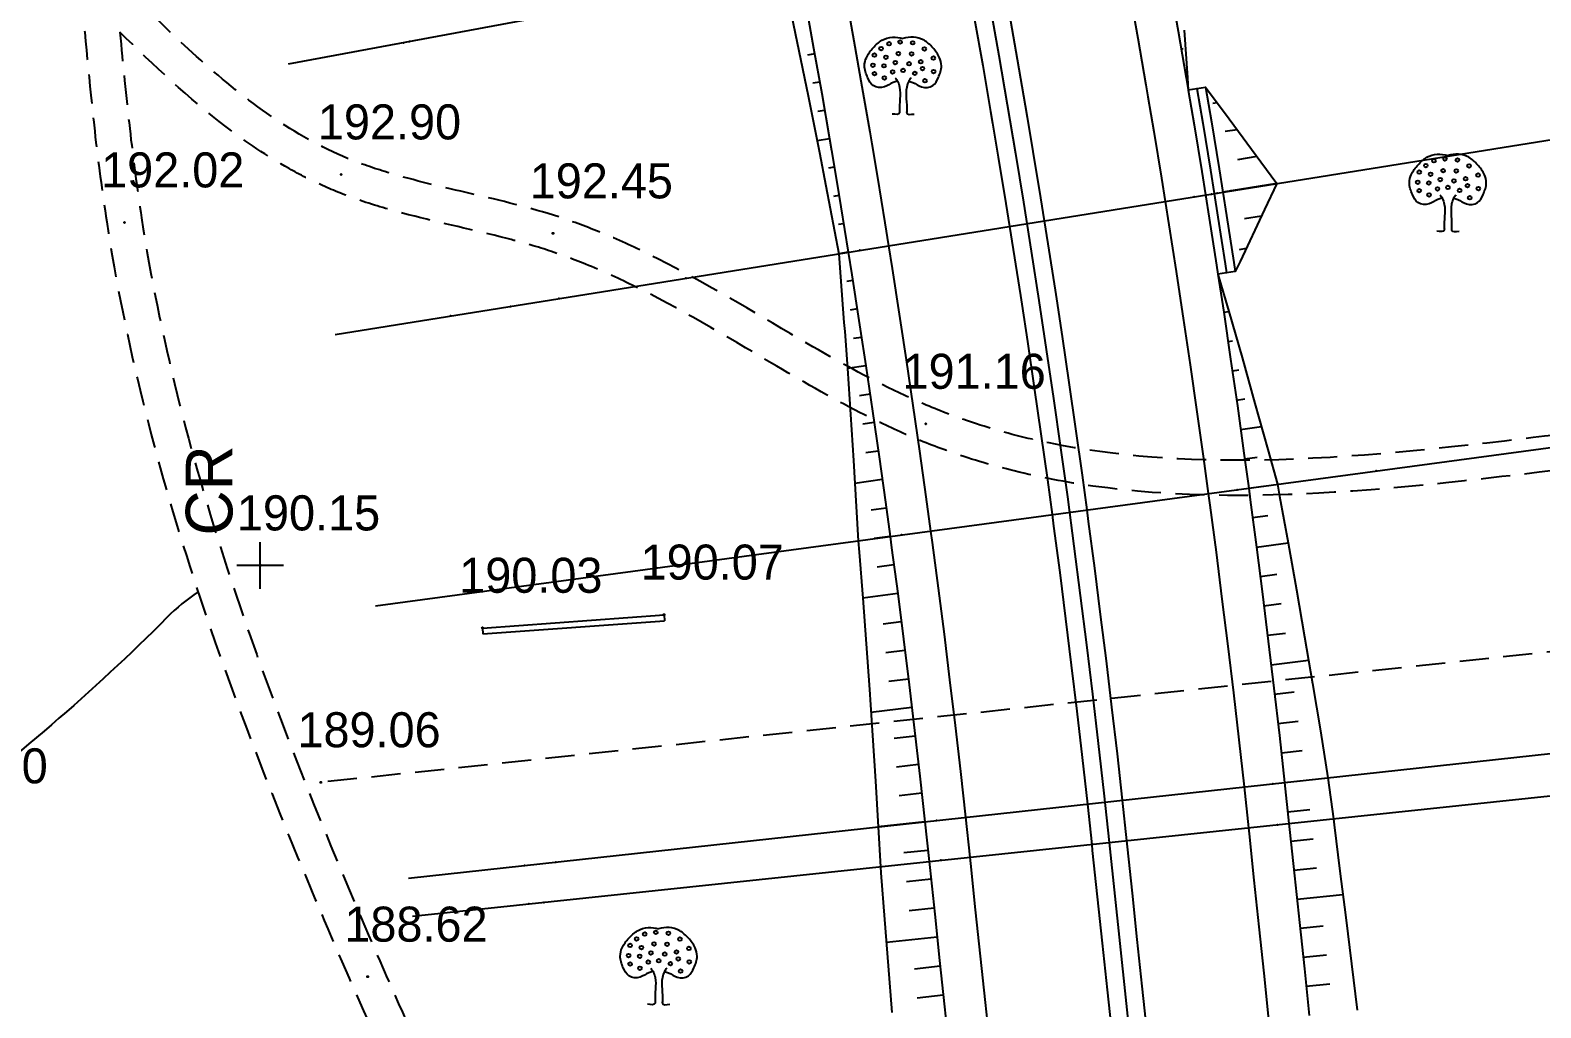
# Model space of a CAD drawing. Extents: x -83928 to -81707, y 15464 to 18601.
# Drawn here: x -83238.2 to -83108.8, y 17646.1 to 17729.8 of the extents above; entities that cross this region are included whole.
import ezdxf

# ---------------------------------------------------------------- set-up
doc = ezdxf.new("R2010")
doc.units = 0
doc.header["$MEASUREMENT"] = 0
doc.linetypes.add('INTERROMPU', pattern=[0.75, 0.5, -0.25])
doc.layers.add('ACCE', color=4, linetype='INTERROMPU', lineweight=25)
for name, color, linetype in [('ALT', 7, 'Continuous'), ('ASSIETTE', 3, 'Continuous'), ('AXE_EN_PLAN', 1, 'Continuous'), ('CHAUSSEE_EXT', 5, 'Continuous'), ('CHAUSSEE_INT', 5, 'Continuous'), ('CNiv_1', 1, 'Continuous'), ('CODE', 2, 'Continuous'), ('CONST', 7, 'Continuous'), ('FONDS_DE_FOSSE', 4, 'Continuous'), ('FOSSES', 3, 'Continuous'), ('LIMITE', 40, 'INTERROMPU'), ('PLATE-FORME', 6, 'Continuous'), ('POINTS', 3, 'Continuous'), ('POINTS_PROFILS', 1, 'Continuous'), ('PROFILS', 7, 'Continuous'), ('Talus', 5, 'Continuous')]:
    doc.layers.add(name, color=color, linetype=linetype)
doc.styles.add('TEXT', font='cyr2.shx')

# ---------------------------------------------------------------- blocks, each defined once
blk = doc.blocks.new('C16')
for p, q in [((0, -1), (0, 1)), ((-1, 0), (1, 0))]:
    blk.add_line(p, q)
at = {"style": 'TEXT'}
blk.add_text('CR', height=2, dxfattribs=at).set_placement((1.278, 1.194))

msp = doc.modelspace()

# ---------------------------------------------------------------- linework, layer by layer
at = {"linetype": 'ByBlock', "extrusion": (0.000932032, -0.005533, 0.999984)}
for centre in [(-83165.31, 17727.63, -162.28), (-83164.62, 17728.04, -162.28), (-83163.68, 17728.19, -162.28), (-83162.6, 17728.12, -162.28), (-83161.6, 17727.6, -162.28), (-83166.01, 17726.2, -162.28), (-83165.88, 17727.07, -162.28), (-83165.06, 17726.15, -162.28), (-83164.9, 17726.89, -162.28), (-83164.09, 17726.43, -162.28), (-83163.83, 17727.2, -162.28), (-83162.91, 17726.33, -162.28), (-83162.7, 17727.17, -162.28), (-83161.91, 17726.5, -162.28), (-83160.83, 17726.81, -162.28), (-83165.88, 17725.48, -162.28), (-83165.03, 17725.12, -162.28), (-83164.32, 17725.63, -162.28), (-83163.42, 17725.76, -162.28), (-83162.42, 17725.51, -162.28), (-83161.76, 17725.92, -162.28), (-83161.55, 17724.87, -162.28), (-83160.81, 17725.66, -162.28), (-83119.21, 17717.05, -162.28), (-83118.64, 17717.61, -162.28), (-83117.95, 17718.02, -162.28), (-83117.16, 17717.17, -162.28), (-83117, 17718.17, -162.28), (-83116.03, 17717.15, -162.28), (-83115.93, 17718.09, -162.28), (-83114.93, 17717.58, -162.28), (-83119.33, 17716.18, -162.28), (-83118.39, 17716.12, -162.28), (-83118.23, 17716.87, -162.28), (-83117.41, 17716.41, -162.28), (-83116.75, 17715.74, -162.28), (-83116.24, 17716.3, -162.28), (-83115.24, 17716.48, -162.28), (-83115.08, 17715.89, -162.28), (-83114.16, 17716.79, -162.28), (-83119.21, 17715.46, -162.28), (-83118.36, 17715.1, -162.28), (-83117.64, 17715.61, -162.28), (-83115.75, 17715.48, -162.28), (-83114.88, 17714.85, -162.28), (-83114.14, 17715.64, -162.28), (-83186.25, 17651.38, -162.28), (-83185.56, 17651.79, -162.28), (-83184.61, 17651.94, -162.28), (-83183.53, 17651.87, -162.28), (-83182.54, 17651.36, -162.28), (-83186.94, 17649.95, -162.28), (-83186.81, 17650.82, -162.28), (-83185.99, 17649.9, -162.28), (-83185.84, 17650.64, -162.28), (-83185.02, 17650.18, -162.28), (-83184.76, 17650.95, -162.28), (-83183.84, 17650.08, -162.28), (-83183.64, 17650.92, -162.28), (-83182.84, 17650.26, -162.28), (-83181.77, 17650.56, -162.28), (-83186.81, 17649.23, -162.28), (-83185.97, 17648.87, -162.28), (-83185.25, 17649.39, -162.28), (-83184.35, 17649.51, -162.28), (-83183.36, 17649.26, -162.28), (-83182.69, 17649.67, -162.28), (-83182.49, 17648.62, -162.28), (-83181.74, 17649.41, -162.28)]:
    msp.add_circle(centre, 0.156, dxfattribs=at)
at = {"linetype": 'ByBlock'}
for points in [[(-83163.96, 17725.47, 13.31), (-83164.08, 17725.44, 13.31), (-83164.46, 17725.32, 13.31), (-83165.03, 17724.86, 13.31), (-83166.08, 17724.93, 13.31), (-83166.53, 17725.84, 13.31), (-83166.84, 17726.67, 13.32), (-83166.6, 17727.6, 13.32), (-83166.04, 17728.33, 13.33), (-83165.32, 17729.02, 13.33), (-83164.37, 17729.3, 13.33), (-83163.76, 17729.18, 13.33), (-83163.46, 17729.12, 13.33)], [(-83117.28, 17715.45, 13.21), (-83117.4, 17715.42, 13.21), (-83117.78, 17715.3, 13.21), (-83118.36, 17714.84, 13.21), (-83119.41, 17714.91, 13.21), (-83119.86, 17715.82, 13.21), (-83120.16, 17716.65, 13.22), (-83119.92, 17717.58, 13.22), (-83119.36, 17718.31, 13.23), (-83118.65, 17719, 13.23), (-83117.7, 17719.28, 13.23), (-83117.08, 17719.16, 13.23), (-83116.78, 17719.1, 13.23)], [(-83184.89, 17649.22, 12.91), (-83185.01, 17649.19, 12.91), (-83185.39, 17649.07, 12.91), (-83185.97, 17648.61, 12.9), (-83187.01, 17648.69, 12.9), (-83187.47, 17649.6, 12.91), (-83187.77, 17650.42, 12.92), (-83187.53, 17651.36, 12.92), (-83186.97, 17652.08, 12.92), (-83186.25, 17652.77, 12.93), (-83185.3, 17653.06, 12.93), (-83184.69, 17652.93, 12.93), (-83184.39, 17652.87, 12.93)]]:
    msp.add_open_spline(points, degree=3, knots=[0.251632, 0.251632, 0.251632, 0.251632, 0.437955, 0.853553, 1.334497, 1.754172, 2.275549, 2.6296, 3.144963, 3.634468, 4.105014, 4.559575, 4.559575, 4.559575, 4.559575], dxfattribs=at)
for points in [[(-83162.96, 17725.47, 13.31), (-83162.84, 17725.44, 13.31), (-83162.46, 17725.32, 13.31), (-83161.88, 17724.86, 13.3), (-83160.83, 17724.93, 13.3), (-83160.38, 17725.84, 13.31), (-83160.08, 17726.67, 13.31), (-83160.32, 17727.6, 13.32), (-83160.88, 17728.33, 13.32), (-83161.6, 17729.02, 13.33), (-83162.55, 17729.3, 13.33), (-83163.16, 17729.18, 13.33), (-83163.46, 17729.12, 13.33)], [(-83116.28, 17715.45, 13.21), (-83116.16, 17715.42, 13.21), (-83115.78, 17715.3, 13.21), (-83115.21, 17714.84, 13.2), (-83114.16, 17714.91, 13.2), (-83113.71, 17715.82, 13.21), (-83113.4, 17716.65, 13.21), (-83113.64, 17717.58, 13.22), (-83114.2, 17718.31, 13.22), (-83114.92, 17719, 13.23), (-83115.87, 17719.28, 13.23), (-83116.48, 17719.16, 13.23), (-83116.78, 17719.1, 13.23)], [(-83183.89, 17649.22, 12.9), (-83183.77, 17649.19, 12.9), (-83183.39, 17649.07, 12.9), (-83182.81, 17648.61, 12.9), (-83181.77, 17648.69, 12.9), (-83181.32, 17649.6, 12.9), (-83181.01, 17650.42, 12.91), (-83181.25, 17651.36, 12.91), (-83181.81, 17652.08, 12.92), (-83182.53, 17652.77, 12.92), (-83183.48, 17653.06, 12.93), (-83184.09, 17652.93, 12.93), (-83184.39, 17652.87, 12.93)]]:
    msp.add_open_spline(points, degree=3, knots=[0.251632, 0.251632, 0.251632, 0.251632, 0.437955, 0.853553, 1.334497, 1.754172, 2.275549, 2.6296, 3.144963, 3.634468, 4.105014, 4.559575, 4.559575, 4.559575, 4.559575])
for points in [[(-83164.13, 17725.75, 13.31), (-83163.93, 17725.47, 13.31), (-83163.75, 17724.96, 13.31), (-83163.75, 17722.88, 13.29), (-83163.75, 17722.76, 13.29), (-83164.39, 17722.65, 13.29)], [(-83162.75, 17725.75, 13.31), (-83162.96, 17725.47, 13.31), (-83163.14, 17724.96, 13.3), (-83163.14, 17722.88, 13.29), (-83163.14, 17722.76, 13.29), (-83162.5, 17722.65, 13.29)], [(-83117.46, 17715.73, 13.21), (-83117.26, 17715.45, 13.21), (-83117.08, 17714.93, 13.21), (-83117.08, 17712.86, 13.19), (-83117.08, 17712.73, 13.19), (-83117.72, 17712.63, 13.19)], [(-83116.08, 17715.73, 13.21), (-83116.28, 17715.45, 13.21), (-83116.46, 17714.93, 13.21), (-83116.46, 17712.86, 13.19), (-83116.46, 17712.73, 13.19), (-83115.82, 17712.63, 13.19)], [(-83185.07, 17649.5, 12.91), (-83184.87, 17649.22, 12.91), (-83184.69, 17648.71, 12.9), (-83184.69, 17646.64, 12.89), (-83184.69, 17646.51, 12.89), (-83185.33, 17646.41, 12.89)], [(-83183.69, 17649.5, 12.91), (-83183.89, 17649.22, 12.9), (-83184.07, 17648.71, 12.9), (-83184.07, 17646.64, 12.89), (-83184.07, 17646.51, 12.89), (-83183.43, 17646.41, 12.89)]]:
    msp.add_spline(points, degree=3, dxfattribs=at)
at = {"layer": 'ACCE', "linetype": 'INTERROMPU', "ltscale": 5}
for points, knots in [([(-82223.86, 17861.04, 205.14), (-82224.47, 17861.1, 205.14), (-82225.08, 17861.16, 205.14), (-82227.04, 17861.33, 205.15), (-82228.39, 17861.45, 205.15), (-82232.44, 17861.72, 205.17), (-82235.14, 17861.82, 205.18), (-82239.33, 17861.64, 205.19), (-82240.87, 17861.5, 205.19), (-82243.63, 17861.06, 205.2), (-82244.87, 17860.8, 205.2), (-82246.96, 17860.19, 205.2), (-82247.83, 17859.89, 205.2), (-82249.67, 17859.13, 205.19), (-82250.62, 17858.67, 205.19), (-82252.48, 17857.64, 205.18), (-82253.38, 17857.09, 205.18), (-82256.37, 17855.13, 205.17), (-82258.39, 17853.61, 205.15), (-82261.3, 17851.58, 205.14), (-82262.17, 17851, 205.13), (-82263.94, 17849.88, 205.13), (-82264.84, 17849.34, 205.12), (-82267.58, 17847.8, 205.11), (-82269.46, 17846.87, 205.11), (-82275.22, 17844.41, 205.1), (-82279.23, 17843.18, 205.09), (-82286.05, 17841.9, 205.1), (-82288.85, 17841.6, 205.11), (-82293.81, 17841.47, 205.12), (-82295.97, 17841.55, 205.13), (-82300.29, 17841.99, 205.15), (-82302.44, 17842.35, 205.16), (-82306.26, 17843.18, 205.18), (-82307.94, 17843.62, 205.19), (-82311, 17844.54, 205.21), (-82312.39, 17845.01, 205.22), (-82315.17, 17846.01, 205.24), (-82316.56, 17846.54, 205.25), (-82320.75, 17848.14, 205.28), (-82323.58, 17849.21, 205.31), (-82327.9, 17850.46, 205.33), (-82329.29, 17850.81, 205.34), (-82333.76, 17851.67, 205.37), (-82336.98, 17851.93, 205.38), (-82341.61, 17851.57, 205.39), (-82343.07, 17851.35, 205.39), (-82345.45, 17850.76, 205.39), (-82346.4, 17850.46, 205.39), (-82348.23, 17849.73, 205.39), (-82349.11, 17849.3, 205.39), (-82352.02, 17847.65, 205.38), (-82353.88, 17846.17, 205.36), (-82357.34, 17842.88, 205.34), (-82358.94, 17841.07, 205.32), (-82362.05, 17837.38, 205.28), (-82363.57, 17835.49, 205.27), (-82366.01, 17832.63, 205.24), (-82366.92, 17831.6, 205.23), (-82368.75, 17829.68, 205.21), (-82369.67, 17828.78, 205.2), (-82371.59, 17827.08, 205.19), (-82372.58, 17826.28, 205.18), (-82375.62, 17823.96, 205.17), (-82377.76, 17822.57, 205.16), (-82384.42, 17818.65, 205.13), (-82389.16, 17816.41, 205.12), (-82396.38, 17812.9, 205.1), (-82398.85, 17811.68, 205.09), (-82402.82, 17809.56, 205.08), (-82404.33, 17808.71, 205.07), (-82408.2, 17806.37, 205.06), (-82410.49, 17804.81, 205.04), (-82414.95, 17801.52, 205.02), (-82417.11, 17799.79, 205), (-82423.48, 17794.5, 204.96), (-82427.59, 17790.8, 204.93), (-82435.91, 17783.7, 204.87), (-82440.12, 17780.3, 204.84), (-82446.61, 17776.01, 204.81), (-82448.67, 17774.77, 204.8), (-82452.93, 17772.52, 204.79), (-82455.13, 17771.5, 204.78), (-82461.86, 17768.78, 204.77), (-82466.55, 17767.43, 204.77), (-82476.81, 17765.63, 204.78), (-82482.43, 17765.37, 204.79), (-82493.79, 17765.72, 204.83), (-82499.52, 17766.33, 204.86), (-82508.39, 17767.49, 204.9), (-82511.52, 17767.94, 204.92), (-82517.76, 17768.83, 204.95), (-82520.87, 17769.27, 204.96), (-82530.2, 17770.57, 205.01), (-82536.4, 17771.4, 205.04), (-82546.74, 17772.62, 205.08), (-82550.88, 17773.07, 205.1), (-82558.35, 17773.79, 205.13), (-82561.68, 17774.07, 205.15), (-82568.35, 17774.55, 205.17), (-82571.69, 17774.76, 205.19), (-82581.7, 17775.3, 205.23), (-82588.39, 17775.57, 205.25), (-82600.25, 17776.15, 205.29), (-82605.44, 17776.44, 205.31), (-82613.84, 17777.06, 205.35), (-82617.06, 17777.34, 205.36), (-82623.5, 17777.98, 205.39), (-82626.72, 17778.34, 205.4), (-82636.36, 17779.53, 205.45), (-82642.77, 17780.46, 205.48), (-82654.1, 17782.26, 205.54), (-82659.03, 17783.09, 205.56), (-82668.87, 17784.82, 205.61), (-82673.79, 17785.7, 205.64), (-82683.61, 17787.5, 205.69), (-82688.51, 17788.43, 205.72), (-82696.55, 17789.96, 205.76), (-82699.67, 17790.57, 205.78), (-82705.42, 17791.69, 205.81), (-82708.06, 17792.21, 205.83), (-82712.82, 17793.16, 205.85), (-82714.95, 17793.58, 205.86), (-82719.23, 17794.44, 205.89), (-82721.39, 17794.87, 205.9), (-82727.89, 17796.07, 205.93), (-82732.25, 17796.73, 205.96), (-82738.36, 17797.01, 205.98), (-82740.17, 17797.01, 205.98), (-82743.36, 17796.82, 205.99), (-82744.75, 17796.66, 205.99), (-82747.49, 17796.21, 206), (-82748.84, 17795.92, 206), (-82752.84, 17794.85, 206), (-82755.43, 17793.89, 205.99), (-82763.75, 17790.06, 205.97), (-82769.19, 17786.32, 205.95), (-82779.7, 17777.78, 205.88), (-82784.76, 17772.96, 205.83), (-82794.78, 17763.25, 205.75), (-82799.73, 17758.36, 205.71), (-82806.18, 17752.67, 205.66), (-82807.59, 17751.46, 205.65), (-82810.45, 17749.13, 205.63), (-82811.89, 17748, 205.62), (-82816.23, 17744.68, 205.59), (-82819.16, 17742.56, 205.58), (-82823.75, 17739.22, 205.55), (-82825.4, 17738.01, 205.54), (-82829.68, 17734.81, 205.52), (-82832.29, 17732.78, 205.5), (-82837.48, 17728.67, 205.47), (-82840.07, 17726.6, 205.45), (-82847.86, 17720.46, 205.4), (-82853.08, 17716.48, 205.37), (-82860.83, 17711.43, 205.33), (-82863.22, 17709.98, 205.32), (-82868.1, 17707.32, 205.31), (-82870.58, 17706.1, 205.3), (-82878.16, 17702.75, 205.28), (-82883.4, 17700.93, 205.28), (-82902.65, 17695.63, 205.27), (-82917.48, 17694.05, 205.3), (-82947.87, 17692.89, 205.38), (-82963.42, 17693.3, 205.44), (-82982.82, 17693.43, 205.5), (-82986.91, 17693.43, 205.51), (-82995.71, 17693.34, 205.54), (-83000.39, 17693.22, 205.55), (-83009.66, 17693.08, 205.58), (-83014.25, 17693.07, 205.59), (-83023.38, 17693.41, 205.62), (-83027.94, 17693.77, 205.64), (-83042.6, 17695.18, 205.71), (-83052.73, 17696.56, 205.75), (-83065.95, 17697.48, 205.81), (-83068.85, 17697.63, 205.82), (-83074.31, 17697.78, 205.84), (-83076.86, 17697.78, 205.85), (-83084.58, 17697.59, 205.87), (-83089.76, 17697.17, 205.88), (-83100.11, 17696.09, 205.9), (-83105.29, 17695.43, 205.91), (-83118.49, 17693.86, 205.93), (-83126.46, 17693.04, 205.94), (-83140.31, 17692.96, 205.99), (-83146.29, 17693.43, 206.01), (-83153.88, 17695.13, 206.05), (-83155.71, 17695.63, 206.07), (-83158.84, 17696.68, 206.09), (-83160.16, 17697.17, 206.1), (-83162.77, 17698.28, 206.12), (-83164.07, 17698.89, 206.13), (-83167.95, 17700.85, 206.17), (-83170.53, 17702.33, 206.19), (-83177.06, 17706.17, 206.26), (-83181.06, 17708.59, 206.3), (-83186.57, 17711.29, 206.35), (-83187.9, 17711.91, 206.36), (-83190.47, 17712.96, 206.38), (-83191.68, 17713.42, 206.39), (-83195.41, 17714.64, 206.42), (-83197.93, 17715.24, 206.43), (-83202.89, 17716.39, 206.46), (-83205.32, 17716.95, 206.48), (-83208.8, 17718.01, 206.5), (-83209.94, 17718.4, 206.51), (-83213.31, 17719.8, 206.54), (-83215.47, 17721.02, 206.56), (-83219.64, 17723.87, 206.61), (-83221.65, 17725.5, 206.63), (-83225.5, 17728.93, 206.69), (-83227.33, 17730.71, 206.71), (-83229.17, 17732.53, 206.74)], [0.192915, 0.192915, 0.192915, 0.192915, 1.917388, 1.917388, 5.752163, 5.752163, 13.421713, 13.421713, 17.904389, 17.904389, 21.625743, 21.625743, 24.328805, 24.328805, 27.429758, 27.429758, 30.530712, 30.530712, 37.916863, 37.916863, 41.063962, 41.063962, 44.211061, 44.211061, 50.50526, 50.50526, 63.093656, 63.093656, 71.661268, 71.661268, 78.336613, 78.336613, 85.011958, 85.011958, 90.293554, 90.293554, 94.780116, 94.780116, 99.266678, 99.266678, 108.239801, 108.239801, 112.382294, 112.382294, 121.243314, 121.243314, 125.368134, 125.368134, 128.203922, 128.203922, 131.039711, 131.039711, 137.9741, 137.9741, 144.908489, 144.908489, 151.842878, 151.842878, 155.895204, 155.895204, 159.815722, 159.815722, 163.736241, 163.736241, 171.577277, 171.577277, 187.305516, 187.305516, 195.460468, 195.460468, 200.600752, 200.600752, 208.804899, 208.804899, 217.009046, 217.009046, 233.41734, 233.41734, 249.825633, 249.825633, 257.189256, 257.189256, 264.552878, 264.552878, 279.280124, 279.280124, 296.537516, 296.537516, 313.794908, 313.794908, 323.160314, 323.160314, 332.52572, 332.52572, 351.256533, 351.256533, 363.76668, 363.76668, 373.792486, 373.792486, 383.818292, 383.818292, 403.869905, 403.869905, 419.46981, 419.46981, 429.189541, 429.189541, 438.909271, 438.909271, 458.348732, 458.348732, 473.38208, 473.38208, 488.510557, 488.510557, 503.639033, 503.639033, 513.178225, 513.178225, 521.154292, 521.154292, 527.536161, 527.536161, 533.91803, 533.91803, 546.681768, 546.681768, 552.090276, 552.090276, 556.341443, 556.341443, 560.592609, 560.592609, 569.094943, 569.094943, 588.609973, 588.609973, 608.125004, 608.125004, 627.640035, 627.640035, 633.123489, 633.123489, 638.606944, 638.606944, 649.573852, 649.573852, 655.736407, 655.736407, 665.583191, 665.583191, 675.429976, 675.429976, 695.123545, 695.123545, 703.750971, 703.750971, 712.378396, 712.378396, 729.633247, 729.633247, 774.158167, 774.158167, 818.683087, 818.683087, 830.64224, 830.64224, 844.593703, 844.593703, 858.545167, 858.545167, 872.496631, 872.496631, 903.2064, 903.2064, 911.771365, 911.771365, 919.239517, 919.239517, 934.175819, 934.175819, 949.112122, 949.112122, 972.605137, 972.605137, 991.377417, 991.377417, 997.457671, 997.457671, 1001.955183, 1001.955183, 1006.452695, 1006.452695, 1015.447718, 1015.447718, 1029.093146, 1029.093146, 1033.376445, 1033.376445, 1037.150012, 1037.150012, 1044.697146, 1044.697146, 1052.24428, 1052.24428, 1056.055905, 1056.055905, 1063.974294, 1063.974294, 1071.892684, 1071.892684, 1079.427201, 1079.427201, 1079.427201, 1079.427201]), ([(-83237.17, 17745.6, 206.92), (-83238.44, 17744.01, 206.91), (-83239.71, 17742.43, 206.89), (-83244.87, 17736.15, 206.83), (-83248.88, 17731.56, 206.79), (-83255.11, 17725.7, 206.74), (-83256.96, 17724.1, 206.73), (-83260.76, 17721.02, 206.7), (-83262.71, 17719.54, 206.69), (-83268.64, 17715.22, 206.66), (-83272.72, 17712.51, 206.64), (-83276.91, 17709.73, 206.62), (-83277.03, 17709.65, 206.62), (-83277.15, 17709.57, 206.62)], [3.015698, 3.015698, 3.015698, 3.015698, 9.052032, 9.052032, 27.156095, 27.156095, 34.425426, 34.425426, 41.694758, 41.694758, 56.233421, 56.233421, 56.663107, 56.663107, 56.663107, 56.663107]), ([(-83233.9, 17733.51, 206.77), (-83233.53, 17729.41, 206.72), (-83233.17, 17725.3, 206.67), (-83232.41, 17718.6, 206.58), (-83232.07, 17716.01, 206.55), (-83230.88, 17708.25, 206.45), (-83229.84, 17703.13, 206.39), (-83227.33, 17692.98, 206.26), (-83225.87, 17687.95, 206.19), (-83221.02, 17673, 206), (-83217.15, 17663.22, 205.87), (-83211.43, 17649.82, 205.69), (-83209.78, 17646.08, 205.64), (-83206.47, 17638.64, 205.54), (-83204.81, 17634.94, 205.49), (-83201.81, 17628.12, 205.4), (-83200.47, 17625, 205.36), (-83197.85, 17618.75, 205.27), (-83196.57, 17615.62, 205.23), (-83192.84, 17606.19, 205.11), (-83190.48, 17599.88, 205.02), (-83183.75, 17580.86, 204.77), (-83179.76, 17568.07, 204.61), (-83169.1, 17529.37, 204.11), (-83163.76, 17503.13, 203.77), (-83148.64, 17400.87, 202.5), (-83148.84, 17322.19, 201.55), (-83152.38, 17235.24, 200.51), (-83152.66, 17228.63, 200.44), (-83153.58, 17208.79, 200.2), (-83154.25, 17195.52, 200.04), (-83155.29, 17175.82, 199.81), (-83155.63, 17169.43, 199.73), (-83156.66, 17150.22, 199.5), (-83157.36, 17137.39, 199.35), (-83158.18, 17121.77, 199.17), (-83158.33, 17119.02, 199.13), (-83158.61, 17113.51, 199.07), (-83158.75, 17110.75, 199.04), (-83159.05, 17102.49, 198.94), (-83159.1, 17097.01, 198.87), (-83158.57, 17088.78, 198.77), (-83158.27, 17085.94, 198.74), (-83157.47, 17081.04, 198.67), (-83157.03, 17078.95, 198.65), (-83155.97, 17074.95, 198.6), (-83155.36, 17073.03, 198.57), (-83154.14, 17069.86, 198.53), (-83153.59, 17068.57, 198.51), (-83151.64, 17064.57, 198.46), (-83150.05, 17061.95, 198.42), (-83146.67, 17056.82, 198.35), (-83144.87, 17054.32, 198.31), (-83142.25, 17050.57, 198.26), (-83141.39, 17049.34, 198.24), (-83139.73, 17046.84, 198.21), (-83138.91, 17045.58, 198.19), (-83136.52, 17041.77, 198.14), (-83135, 17039.19, 198.1), (-83130.64, 17031.34, 197.99), (-83128.03, 17025.96, 197.92), (-83123.34, 17014.78, 197.77), (-83121.29, 17008.97, 197.69), (-83119.3, 17002.05, 197.6), (-83119.01, 17001.03, 197.59), (-83118.74, 17000, 197.58)], [0, 0, 0, 0, 12.327592, 12.327592, 20.115185, 20.115185, 35.690369, 35.690369, 51.265554, 51.265554, 82.415924, 82.415924, 94.599801, 94.599801, 106.783679, 106.783679, 117.042177, 117.042177, 127.300676, 127.300676, 147.817673, 147.817673, 188.851667, 188.851667, 270.919656, 270.919656, 504.266791, 504.266791, 523.408174, 523.408174, 561.690939, 561.690939, 580.062827, 580.062827, 616.806602, 616.806602, 624.666597, 624.666597, 632.526593, 632.526593, 648.246583, 648.246583, 656.641025, 656.641025, 663.01911, 663.01911, 669.054099, 669.054099, 673.230966, 673.230966, 682.320154, 682.320154, 691.409342, 691.409342, 695.886005, 695.886005, 700.362668, 700.362668, 709.315994, 709.315994, 727.222646, 727.222646, 745.789014, 745.789014, 749.014873, 749.014873, 749.014873, 749.014873]), ([(-83230.54, 17729.67, 206.71), (-83230.29, 17726.91, 206.68), (-83230.02, 17724.15, 206.64), (-83229.41, 17718.85, 206.58), (-83229.08, 17716.29, 206.55), (-83227.91, 17708.67, 206.45), (-83226.87, 17703.63, 206.39), (-83224.39, 17693.62, 206.26), (-83222.95, 17688.65, 206.19), (-83218.13, 17673.86, 206), (-83214.29, 17664.14, 205.87), (-83208.5, 17650.61, 205.69), (-83206.78, 17646.7, 205.64), (-83203.3, 17638.89, 205.53), (-83201.55, 17634.99, 205.48), (-83198.23, 17627.41, 205.38), (-83196.66, 17623.72, 205.33), (-83193.62, 17616.31, 205.23), (-83192.14, 17612.6, 205.18), (-83187.83, 17601.44, 205.03), (-83185.14, 17593.96, 204.93), (-83177.56, 17571.4, 204.64), (-83173.16, 17556.21, 204.44), (-83161.76, 17510.2, 203.85), (-83156.52, 17478.97, 203.46), (-83144.4, 17368.35, 202.09), (-83146.72, 17286.54, 201.11), (-83151.16, 17197.42, 200.06), (-83151.46, 17191.54, 199.99), (-83152.38, 17173.88, 199.78), (-83153.02, 17162.08, 199.64), (-83153.87, 17146.3, 199.45), (-83154.09, 17142.32, 199.4), (-83154.54, 17133.9, 199.3), (-83154.78, 17129.45, 199.25), (-83155.15, 17122.38, 199.16), (-83155.28, 17119.77, 199.13), (-83155.69, 17111.93, 199.04), (-83155.95, 17106.72, 198.98), (-83156.05, 17095.5, 198.84), (-83155.8, 17089.54, 198.77), (-83154.41, 17080.86, 198.66), (-83153.74, 17077.94, 198.63), (-83152.23, 17073.17, 198.56), (-83151.51, 17071.28, 198.54), (-83150.07, 17068.15, 198.5), (-83149.41, 17066.89, 198.48), (-83147.99, 17064.39, 198.44), (-83147.23, 17063.15, 198.43), (-83144.83, 17059.44, 198.37), (-83143.09, 17056.99, 198.34), (-83140.39, 17053.16, 198.29), (-83139.44, 17051.79, 198.27), (-83137.58, 17049.04, 198.23), (-83136.68, 17047.65, 198.21), (-83134.02, 17043.44, 198.15), (-83132.33, 17040.58, 198.11), (-83127.53, 17031.89, 197.99), (-83124.69, 17025.91, 197.91), (-83120.19, 17014.81, 197.76), (-83118.42, 17009.73, 197.69), (-83116.46, 17003.06, 197.61), (-83116.04, 17001.53, 197.59), (-83115.64, 17000, 197.57)], [4.124484, 4.124484, 4.124484, 4.124484, 12.445479, 12.445479, 20.246294, 20.246294, 35.847925, 35.847925, 51.449556, 51.449556, 82.652817, 82.652817, 95.459944, 95.459944, 108.26707, 108.26707, 120.324294, 120.324294, 132.381518, 132.381518, 156.495965, 156.495965, 204.72486, 204.72486, 301.18265, 301.18265, 541.306805, 541.306805, 558.239841, 558.239841, 592.105912, 592.105912, 603.477058, 603.477058, 616.212297, 616.212297, 623.674417, 623.674417, 638.598656, 638.598656, 656.415944, 656.415944, 665.823083, 665.823083, 672.282671, 672.282671, 676.771569, 676.771569, 681.260468, 681.260468, 690.238265, 690.238265, 695.10295, 695.10295, 699.967635, 699.967635, 709.697004, 709.697004, 729.155744, 729.155744, 745.094776, 745.094776, 749.806585, 749.806585, 749.806585, 749.806585]), ([(-82995.56, 17690.32, 205.5), (-82996.51, 17690.31, 205.5), (-82997.47, 17690.29, 205.51), (-83001.35, 17690.21, 205.52), (-83004.27, 17690.15, 205.53), (-83009.82, 17690.09, 205.54), (-83012.46, 17690.09, 205.55), (-83017.25, 17690.18, 205.57), (-83019.39, 17690.25, 205.57), (-83023.67, 17690.47, 205.59), (-83025.8, 17690.62, 205.6), (-83032.19, 17691.14, 205.63), (-83036.44, 17691.58, 205.64), (-83049.19, 17692.98, 205.7), (-83057.68, 17693.99, 205.74), (-83069.01, 17694.63, 205.78), (-83071.78, 17694.73, 205.79), (-83076.72, 17694.78, 205.81), (-83078.89, 17694.75, 205.81), (-83083.24, 17694.59, 205.83), (-83085.43, 17694.46, 205.83), (-83092.04, 17693.95, 205.85), (-83096.47, 17693.46, 205.85), (-83109.47, 17691.93, 205.88), (-83118.06, 17690.77, 205.89), (-83133.53, 17689.83, 205.93), (-83140.45, 17689.85, 205.95), (-83149.46, 17691.11, 205.99), (-83151.71, 17691.54, 206), (-83155.71, 17692.52, 206.03), (-83157.47, 17693.04, 206.04), (-83160.56, 17694.11, 206.06), (-83161.9, 17694.64, 206.07), (-83164.53, 17695.79, 206.1), (-83165.83, 17696.41, 206.11), (-83169.7, 17698.39, 206.14), (-83172.22, 17699.85, 206.17), (-83178.69, 17703.65, 206.23), (-83182.62, 17706.02, 206.28), (-83187.97, 17708.64, 206.32), (-83189.3, 17709.24, 206.34), (-83191.83, 17710.27, 206.36), (-83193.02, 17710.71, 206.36), (-83195.45, 17711.48, 206.38), (-83196.7, 17711.82, 206.39), (-83200.71, 17712.83, 206.41), (-83203.54, 17713.42, 206.43), (-83207.63, 17714.51, 206.46), (-83208.91, 17714.89, 206.47), (-83211.19, 17715.68, 206.48), (-83212.2, 17716.08, 206.49), (-83214.16, 17716.97, 206.51), (-83215.12, 17717.45, 206.52), (-83217.93, 17719.04, 206.54), (-83219.71, 17720.24, 206.56), (-83224.64, 17723.99, 206.62), (-83227.63, 17726.79, 206.67), (-83230.54, 17729.67, 206.71)], [835.214134, 835.214134, 835.214134, 835.214134, 838.061582, 838.061582, 846.792313, 846.792313, 854.719158, 854.719158, 861.151912, 861.151912, 867.584666, 867.584666, 880.450174, 880.450174, 906.18119, 906.18119, 914.474945, 914.474945, 920.92429, 920.92429, 927.373636, 927.373636, 940.272326, 940.272326, 965.086593, 965.086593, 985.712998, 985.712998, 992.691273, 992.691273, 998.265607, 998.265607, 1002.585245, 1002.585245, 1006.904884, 1006.904884, 1015.544161, 1015.544161, 1029.18419, 1029.18419, 1033.63075, 1033.63075, 1037.55779, 1037.55779, 1041.48483, 1041.48483, 1050.029864, 1050.029864, 1053.957422, 1053.957422, 1057.122018, 1057.122018, 1060.286615, 1060.286615, 1066.615809, 1066.615809, 1078.422359, 1078.422359, 1078.422359, 1078.422359])]:
    msp.add_open_spline(points, degree=3, knots=knots, dxfattribs=at)
at = {"layer": 'ASSIETTE'}
for points in [[(-83173.18, 17731.91), (-83172.38, 17728.06), (-83171.59, 17724.21), (-83170.82, 17720.35), (-83170.62, 17719.35), (-83170.62, 17719.35), (-83170.07, 17716.49), (-83169.32, 17712.62), (-83168.96, 17710.69), (-83168.8, 17708.72), (-83168.51, 17704.79), (-83168.45, 17704.03), (-83168.45, 17704.03), (-83168.22, 17700.85), (-83167.96, 17696.92), (-83167.7, 17692.98), (-83167.47, 17689.05), (-83167.3, 17686.1), (-83167.22, 17685.12), (-83166.91, 17681.2), (-83166.61, 17677.28), (-83166.33, 17673.36), (-83166.07, 17669.44), (-83165.82, 17665.52), (-83165.58, 17661.6), (-83165.38, 17658.19), (-83165.34, 17657.67), (-83165.03, 17653.68), (-83164.72, 17649.69), (-83164.42, 17645.7)], [(-83139.38, 17729.83), (-83139.09, 17725.76), (-83139.02, 17724.71), (-83137.54, 17724.95), (-83135.51, 17722.24), (-83132.79, 17718.55), (-83131.43, 17716.7), (-83132.48, 17714.47), (-83134.58, 17710.01), (-83134.99, 17709.16), (-83136.47, 17708.93), (-83135.55, 17705.75), (-83134.41, 17701.81), (-83133.3, 17697.86), (-83132.2, 17693.91), (-83131.38, 17690.94), (-83131.2, 17689.93), (-83130.46, 17685.92), (-83129.75, 17681.91), (-83129.05, 17677.89), (-83128.37, 17673.87), (-83127.7, 17669.84), (-83127.05, 17665.81), (-83126.58, 17662.29), (-83126.52, 17661.78), (-83126.03, 17657.81), (-83125.53, 17653.84), (-83125.04, 17649.87), (-83124.55, 17645.9)]]:
    msp.add_lwpolyline(points, dxfattribs=at)
at = {"layer": 'AXE_EN_PLAN'}
msp.add_lwpolyline([(-83342.79, 18158.48, -0.136429), (-83145.8, 17660.26)], format="xyb", dxfattribs=at)
msp.add_lwpolyline([(-83145.8, 17660.26), (-83122.05, 17435.64)], dxfattribs=at)
at = {"layer": 'CHAUSSEE_EXT'}
for points in [[(-83168.36, 17732.79), (-83167.66, 17728.91), (-83166.97, 17725.01), (-83166.3, 17721.12), (-83166.13, 17720.11), (-83166.13, 17720.11), (-83165.65, 17717.22), (-83165.01, 17713.32), (-83164.69, 17711.37), (-83164.38, 17709.42), (-83163.77, 17705.52), (-83163.66, 17704.77), (-83163.66, 17704.77), (-83163.18, 17701.61), (-83162.6, 17697.7), (-83162.04, 17693.79), (-83161.49, 17689.87), (-83161.09, 17686.94), (-83160.96, 17685.96), (-83160.44, 17682.04), (-83159.94, 17678.12), (-83159.46, 17674.2), (-83158.99, 17670.27), (-83158.54, 17666.35), (-83158.1, 17662.42), (-83157.73, 17659), (-83157.68, 17658.48), (-83157.26, 17654.51), (-83156.84, 17650.53), (-83156.42, 17646.55), (-83156, 17642.57)], [(-83144.04, 17733.13), (-83143.33, 17729.14), (-83142.64, 17725.15), (-83142.47, 17724.12), (-83142.47, 17724.12), (-83141.97, 17721.16), (-83141.32, 17717.17), (-83140.99, 17715.17), (-83140.68, 17713.17), (-83140.05, 17709.17), (-83139.93, 17708.4), (-83139.93, 17708.4), (-83139.44, 17705.17), (-83138.85, 17701.16), (-83138.27, 17697.16), (-83137.71, 17693.15), (-83137.3, 17690.14), (-83137.17, 17689.14), (-83136.64, 17685.12), (-83136.13, 17681.11), (-83135.63, 17677.09), (-83135.15, 17673.07), (-83134.69, 17669.05), (-83134.24, 17665.03), (-83133.87, 17661.52), (-83133.81, 17661.01), (-83133.39, 17657.03), (-83132.97, 17653.05), (-83132.55, 17649.07), (-83132.13, 17645.1)]]:
    msp.add_lwpolyline(points, dxfattribs=at)
at = {"layer": 'CHAUSSEE_INT'}
for points in [[(-83157.33, 17730.75), (-83156.63, 17726.82), (-83155.95, 17722.88), (-83155.78, 17721.87), (-83155.78, 17721.86), (-83155.29, 17718.95), (-83154.64, 17715), (-83154.32, 17713.03), (-83154.01, 17711.06), (-83153.39, 17707.11), (-83153.28, 17706.36), (-83153.28, 17706.36), (-83152.79, 17703.17), (-83152.21, 17699.21), (-83151.64, 17695.26), (-83151.09, 17691.31), (-83150.68, 17688.34), (-83150.55, 17687.35), (-83150.03, 17683.39), (-83149.52, 17679.43), (-83149.04, 17675.46), (-83148.56, 17671.5), (-83148.1, 17667.53), (-83147.66, 17663.56), (-83147.29, 17660.1), (-83147.24, 17659.59), (-83146.82, 17655.61), (-83146.4, 17651.63), (-83145.97, 17647.65), (-83145.55, 17643.68)], [(-83154.37, 17731.28), (-83153.68, 17727.34), (-83152.99, 17723.39), (-83152.82, 17722.37), (-83152.82, 17722.37), (-83152.33, 17719.44), (-83151.68, 17715.48), (-83151.36, 17713.51), (-83151.05, 17711.53), (-83150.43, 17707.57), (-83150.31, 17706.81), (-83150.31, 17706.81), (-83149.83, 17703.61), (-83149.24, 17699.65), (-83148.67, 17695.68), (-83148.12, 17691.71), (-83147.71, 17688.74), (-83147.58, 17687.75), (-83147.05, 17683.77), (-83146.55, 17679.8), (-83146.06, 17675.82), (-83145.58, 17671.85), (-83145.12, 17667.87), (-83144.68, 17663.89), (-83144.31, 17660.42), (-83144.25, 17659.9), (-83143.83, 17655.92), (-83143.41, 17651.95), (-83142.99, 17647.97), (-83142.57, 17643.99)]]:
    msp.add_lwpolyline(points, dxfattribs=at)
at = {"layer": 'CNiv_1', "elevation": 190}
msp.add_lwpolyline([(-83223.85, 17681.73, 0.049316), (-83226.51, 17679.53, -0.040406), (-83247, 17662, -0.029275), (-83325.44, 17611.9, -0.514115), (-83331.5, 17614.75, -0.04731), (-83331.75, 17617.65, 0.040978), (-83332, 17621, 0.109781), (-83339.64, 17640.43, -0.152345), (-83344, 17655, -0.009619), (-83343.88, 17658.78, -0.002239), (-83343, 17675, -0.010694), (-83339.8, 17714.79, -0.045555), (-83338, 17724, -0.944295), (-83333.41, 17722.94, 0.295658), (-83330, 17715, 0.071303), (-83327.96, 17714.02)], format="xyb", dxfattribs=at)
at = {"layer": 'CONST', "extrusion": (0.000932032, -0.005533, 0.999984)}
for p, q in [((-83199.47, 17678.63, 206), (-83183.93, 17679.76, 205.96)), ((-83199.44, 17678.13, 206), (-83183.9, 17679.26, 205.96)), ((-83183.93, 17679.76, 205.96), (-83183.9, 17679.26, 205.96)), ((-83199.47, 17678.63, 206), (-83199.44, 17678.13, 206))]:
    msp.add_line(p, q, dxfattribs=at)
at = {"layer": 'CONST', "extrusion": (0.003135, -0.012036, 0.999923)}
for centre in [(-83184.17, 17677.82, -267.65), (-83199.71, 17676.69, -267.65)]:
    msp.add_circle(centre, 0.05, dxfattribs=at)
at = {"layer": 'FONDS_DE_FOSSE'}
for points in [[(-83173.18, 17731.91), (-83172.38, 17728.06), (-83171.59, 17724.21), (-83170.82, 17720.35), (-83170.62, 17719.35), (-83170.62, 17719.35), (-83170.07, 17716.49), (-83169.32, 17712.62), (-83168.96, 17710.69), (-83168.8, 17708.72), (-83168.51, 17704.79), (-83168.45, 17704.03), (-83168.45, 17704.03), (-83168.22, 17700.85), (-83167.96, 17696.92), (-83167.7, 17692.98), (-83167.47, 17689.05), (-83167.3, 17686.1), (-83167.22, 17685.12), (-83166.91, 17681.2), (-83166.61, 17677.28), (-83166.33, 17673.36), (-83166.07, 17669.44), (-83165.82, 17665.52), (-83165.58, 17661.6), (-83165.38, 17658.19), (-83165.34, 17657.67), (-83165.03, 17653.68), (-83164.72, 17649.69), (-83164.42, 17645.7)], [(-83139.38, 17729.83), (-83139.09, 17725.76), (-83139.02, 17724.71), (-83138.28, 17724.83), (-83137.78, 17721.86), (-83137.12, 17717.85), (-83136.8, 17715.84), (-83136.48, 17713.83), (-83135.85, 17709.82), (-83135.73, 17709.05), (-83136.47, 17708.93), (-83135.55, 17705.75), (-83134.41, 17701.81), (-83133.3, 17697.86), (-83132.2, 17693.91), (-83131.38, 17690.94), (-83131.2, 17689.93), (-83130.46, 17685.92), (-83129.75, 17681.91), (-83129.05, 17677.89), (-83128.37, 17673.87), (-83127.7, 17669.84), (-83127.05, 17665.81), (-83126.58, 17662.29), (-83126.52, 17661.78), (-83126.03, 17657.81), (-83125.53, 17653.84), (-83125.04, 17649.87), (-83124.55, 17645.9)]]:
    msp.add_lwpolyline(points, dxfattribs=at)
at = {"layer": 'FOSSES'}
for points in [[(-83173.18, 17731.91), (-83172.38, 17728.06), (-83171.59, 17724.21), (-83170.82, 17720.35), (-83170.62, 17719.35), (-83170.62, 17719.35), (-83170.07, 17716.49), (-83169.32, 17712.62), (-83168.96, 17710.69), (-83168.8, 17708.72), (-83168.51, 17704.79), (-83168.45, 17704.03), (-83168.45, 17704.03), (-83168.22, 17700.85), (-83167.96, 17696.92), (-83167.7, 17692.98), (-83167.47, 17689.05), (-83167.3, 17686.1), (-83167.22, 17685.12), (-83166.91, 17681.2), (-83166.61, 17677.28), (-83166.33, 17673.36), (-83166.07, 17669.44), (-83165.82, 17665.52), (-83165.58, 17661.6), (-83165.38, 17658.19), (-83165.34, 17657.67), (-83165.03, 17653.68), (-83164.72, 17649.69), (-83164.42, 17645.7)], [(-83139.38, 17729.83), (-83139.09, 17725.76), (-83139.02, 17724.71), (-83137.54, 17724.95), (-83137.04, 17721.98), (-83136.38, 17717.97), (-83136.06, 17715.96), (-83135.74, 17713.95), (-83135.11, 17709.93), (-83134.99, 17709.16), (-83136.47, 17708.93), (-83135.55, 17705.75), (-83134.41, 17701.81), (-83133.3, 17697.86), (-83132.2, 17693.91), (-83131.38, 17690.94), (-83131.2, 17689.93), (-83130.46, 17685.92), (-83129.75, 17681.91), (-83129.05, 17677.89), (-83128.37, 17673.87), (-83127.7, 17669.84), (-83127.05, 17665.81), (-83126.58, 17662.29), (-83126.52, 17661.78), (-83126.03, 17657.81), (-83125.53, 17653.84), (-83125.04, 17649.87), (-83124.55, 17645.9)]]:
    msp.add_lwpolyline(points, dxfattribs=at)
at = {"layer": 'LIMITE', "linetype": 'INTERROMPU', "ltscale": 5, "extrusion": (0.000932032, -0.005533, 0.999984)}
msp.add_line((-83027.51, 17685.13, 205.54), (-83213.33, 17665.41, 205.88), dxfattribs=at)
at = {"layer": 'PLATE-FORME'}
for points in [[(-83140.59, 17733.74), (-83139.88, 17729.74), (-83139.19, 17725.74), (-83139.02, 17724.71), (-83139.02, 17724.7), (-83138.52, 17721.73), (-83137.86, 17717.73), (-83137.54, 17715.72), (-83137.22, 17713.72), (-83136.59, 17709.7), (-83136.47, 17708.93), (-83136.47, 17708.93), (-83135.98, 17705.69), (-83135.39, 17701.67), (-83134.81, 17697.65), (-83134.25, 17693.62), (-83133.84, 17690.61), (-83133.7, 17689.6), (-83133.17, 17685.57), (-83132.66, 17681.54), (-83132.16, 17677.51), (-83131.68, 17673.48), (-83131.21, 17669.44), (-83130.76, 17665.41), (-83130.39, 17661.89), (-83130.33, 17661.37), (-83129.91, 17657.4), (-83129.49, 17653.42), (-83129.07, 17649.44), (-83128.65, 17645.46)], [(-83171.81, 17732.17), (-83171.11, 17728.29), (-83170.42, 17724.41), (-83169.75, 17720.53), (-83169.58, 17719.53), (-83169.58, 17719.53), (-83169.1, 17716.65), (-83168.46, 17712.76), (-83168.15, 17710.82), (-83167.84, 17708.87), (-83167.23, 17704.98), (-83167.12, 17704.24), (-83167.12, 17704.24), (-83166.64, 17701.09), (-83166.06, 17697.19), (-83165.5, 17693.3), (-83164.96, 17689.4), (-83164.56, 17686.47), (-83164.43, 17685.49), (-83163.91, 17681.59), (-83163.42, 17677.68), (-83162.93, 17673.77), (-83162.47, 17669.86), (-83162.02, 17665.95), (-83161.58, 17662.04), (-83161.21, 17658.63), (-83161.16, 17658.12), (-83160.74, 17654.14), (-83160.32, 17650.16), (-83159.9, 17646.18), (-83159.48, 17642.2)]]:
    msp.add_lwpolyline(points, dxfattribs=at)
at = {"layer": 'POINTS', "extrusion": (0.002059, -0.012217, 0.999923)}
for centre in [(-83211.83, 17716.57, -182.42), (-83230.4, 17712.46, -182.42), (-83193.68, 17711.52, -182.42), (-83161.74, 17695.21, -182.42), (-83218.77, 17683.08, -182.42), (-83218.76, 17683.09, -182.42), (-83184.18, 17678.87, -182.42), (-83199.72, 17677.74, -182.42), (-83213.58, 17664.51, -182.42), (-83209.56, 17647.86, -182.42)]:
    msp.add_circle(centre, 0.05, dxfattribs=at)
at = {"layer": 'POINTS_PROFILS'}
for p in [(-83206.26, 17728.76), (-83205.72, 17728.86), (-83131.43, 17716.7), (-83140.99, 17715.17), (-83138.52, 17715.56), (-83137.54, 17715.72), (-83137.04, 17715.8), (-83136.55, 17715.88), (-83136.06, 17715.96), (-83135.38, 17716.07), (-83154.32, 17713.03), (-83152.84, 17713.27), (-83151.36, 17713.51), (-83164.69, 17711.37), (-83168.96, 17710.69), (-83168.15, 17710.82), (-83167.16, 17710.98), (-83182.05, 17708.59), (-83197.09, 17706.18), (-83192.94, 17706.85), (-83202.21, 17705.36), (-83122.91, 17692.08), (-83133.84, 17690.61), (-83131.38, 17690.94), (-83137.3, 17690.14), (-83134.83, 17690.47), (-83150.68, 17688.34), (-83149.2, 17688.54), (-83147.71, 17688.74), (-83161.09, 17686.94), (-83167.3, 17686.1), (-83164.56, 17686.47), (-83163.57, 17686.6), (-83184.56, 17683.78), (-83198.75, 17681.87), (-83134.24, 17665.03), (-83131.76, 17665.3), (-83130.76, 17665.41), (-83127.05, 17665.81), (-83147.66, 17663.56), (-83146.17, 17663.72), (-83144.68, 17663.89), (-83160.59, 17662.15), (-83158.1, 17662.42), (-83126.58, 17662.29), (-83165.58, 17661.6), (-83161.58, 17662.04), (-83133.87, 17661.52), (-83131.38, 17661.79), (-83130.39, 17661.89), (-83147.29, 17660.1), (-83145.8, 17660.26), (-83144.31, 17660.42), (-83195.88, 17658.29), (-83193.2, 17658.58), (-83161.21, 17658.63), (-83160.22, 17658.74), (-83157.73, 17659), (-83165.38, 17658.19), (-83195.52, 17655.01), (-83194.23, 17655.14)]:
    msp.add_point(p, dxfattribs=at)
at = {"layer": 'PROFILS'}
for points in [[(-83216.09, 17726.94), (-83098.12, 17748.87)], [(-83212.09, 17703.78), (-83093.6, 17722.76)], [(-83208.66, 17680.53), (-83089.73, 17696.54)], [(-83205.82, 17657.21), (-83086.53, 17670.24)], [(-83205.47, 17653.95), (-83086.13, 17666.57)]]:
    msp.add_lwpolyline(points, dxfattribs=at)
at = {"layer": 'Talus'}
for points in [[(-83139.62, 17728.24), (-83139.45, 17728.27)], [(-83171.02, 17727.81), (-83171.65, 17727.69)], [(-83139.19, 17725.74), (-83139.09, 17725.76)], [(-83170.59, 17725.38), (-83171.19, 17725.28)], [(-83170.17, 17722.96), (-83170.74, 17722.86)], [(-83136.54, 17723.61), (-83136.91, 17723.55)], [(-83169.75, 17720.53), (-83170.82, 17720.35)], [(-83134.83, 17721.31), (-83135.85, 17721.15)], [(-83169.34, 17718.1), (-83169.85, 17718.02)], [(-83133.13, 17719.01), (-83134.79, 17718.74)], [(-83131.43, 17716.7), (-83136.06, 17715.96)], [(-83168.94, 17715.68), (-83169.41, 17715.6)], [(-83132.74, 17713.91), (-83134.2, 17713.68)], [(-83168.54, 17713.25), (-83168.98, 17713.18)], [(-83168.15, 17710.82), (-83168.96, 17710.69)], [(-83134.06, 17711.12), (-83134.66, 17711.03)], [(-83167.76, 17708.39), (-83168.26, 17708.31)], [(-83136.36, 17708.2), (-83136.31, 17708.2)], [(-83167.38, 17705.96), (-83167.98, 17705.86)], [(-83135.98, 17705.69), (-83135.55, 17705.75)], [(-83167.01, 17703.52), (-83167.7, 17703.42)], [(-83135.61, 17703.17), (-83135.22, 17703.23)], [(-83166.64, 17701.09), (-83168.22, 17700.85)], [(-83135.24, 17700.66), (-83134.69, 17700.74)], [(-83166.28, 17698.66), (-83167.17, 17698.52)], [(-83134.88, 17698.15), (-83134.16, 17698.25)], [(-83165.92, 17696.22), (-83166.91, 17696.08)], [(-83134.53, 17695.64), (-83132.75, 17695.88)], [(-83165.57, 17693.78), (-83166.65, 17693.63)], [(-83134.18, 17693.12), (-83133.12, 17693.27)], [(-83165.23, 17691.35), (-83167.59, 17691.02)], [(-83133.84, 17690.61), (-83132.61, 17690.77)], [(-83164.89, 17688.91), (-83166.17, 17688.73)], [(-83133.5, 17688.09), (-83132.21, 17688.26)], [(-83164.56, 17686.47), (-83165.93, 17686.29)], [(-83133.17, 17685.57), (-83130.46, 17685.92)], [(-83164.24, 17684.03), (-83165.67, 17683.84)], [(-83132.85, 17683.05), (-83131.43, 17683.23)], [(-83163.91, 17681.59), (-83166.91, 17681.2)], [(-83132.53, 17680.53), (-83131.05, 17680.72)], [(-83163.6, 17679.15), (-83165.16, 17678.95)], [(-83132.22, 17678.02), (-83130.68, 17678.2)], [(-83163.3, 17676.71), (-83164.92, 17676.5)], [(-83131.92, 17675.49), (-83128.71, 17675.88)], [(-83162.99, 17674.26), (-83164.68, 17674.06)], [(-83131.62, 17672.97), (-83129.95, 17673.17)], [(-83162.7, 17671.82), (-83166.2, 17671.4)], [(-83131.33, 17670.45), (-83129.6, 17670.65)], [(-83162.41, 17669.38), (-83164.22, 17669.16)], [(-83131.04, 17667.93), (-83129.25, 17668.13)], [(-83162.13, 17666.93), (-83164, 17666.72)], [(-83130.76, 17665.41), (-83127.05, 17665.81)], [(-83161.85, 17664.48), (-83163.79, 17664.27)], [(-83130.49, 17662.88), (-83128.6, 17663.08)], [(-83161.58, 17662.04), (-83165.58, 17661.6)], [(-83161.32, 17659.59), (-83163.38, 17659.37)], [(-83130.23, 17660.38), (-83128.31, 17660.58)], [(-83161.05, 17657.12), (-83163.16, 17656.9)], [(-83129.96, 17657.89), (-83128.03, 17658.1)], [(-83129.7, 17655.41), (-83125.78, 17655.82)], [(-83160.79, 17654.63), (-83162.93, 17654.41)], [(-83129.44, 17652.92), (-83127.45, 17653.13)], [(-83160.53, 17652.15), (-83164.88, 17651.69)], [(-83129.17, 17650.44), (-83127.17, 17650.65)], [(-83160.27, 17649.66), (-83162.48, 17649.43)], [(-83128.91, 17647.95), (-83126.88, 17648.16)], [(-83160, 17647.18), (-83162.25, 17646.94)]]:
    msp.add_lwpolyline(points, dxfattribs=at)

# ---------------------------------------------------------------- block references
at = {"layer": 'CODE', "extrusion": (0.002059, -0.012217, 0.999923), "xscale": 1.99999999999534, "yscale": 1.999999999997677, "zscale": 1.999999999999939, "rotation": 89.99578307495825}
msp.add_blockref('C16', (-83218.76, 17683.09, -182.42), dxfattribs=at)

# ---------------------------------------------------------------- texts
at = {"layer": 'ALT', "extrusion": (0.002059, -0.012217, 0.999923)}
for s, p in [('192.90', (-83213.83, 17719.57, -182.42)), ('192.02', (-83232.4, 17715.46, -182.42)), ('192.45', (-83195.68, 17714.52, -182.42)), ('191.16', (-83163.74, 17698.21, -182.42)), ('190.15', (-83220.77, 17686.08, -182.42)), ('190.15', (-83220.76, 17686.09, -182.42)), ('190.07', (-83186.18, 17681.87, -182.42)), ('190.03', (-83201.72, 17680.74, -182.42)), ('189.06', (-83215.58, 17667.51, -182.42)), ('190.60', (-83249.24, 17664.42, -182.42)), ('188.62', (-83211.56, 17650.86, -182.42))]:
    msp.add_text(s, height=3, rotation=359.9958, dxfattribs=at).set_placement(p)

doc.saveas('drawing.dxf')
